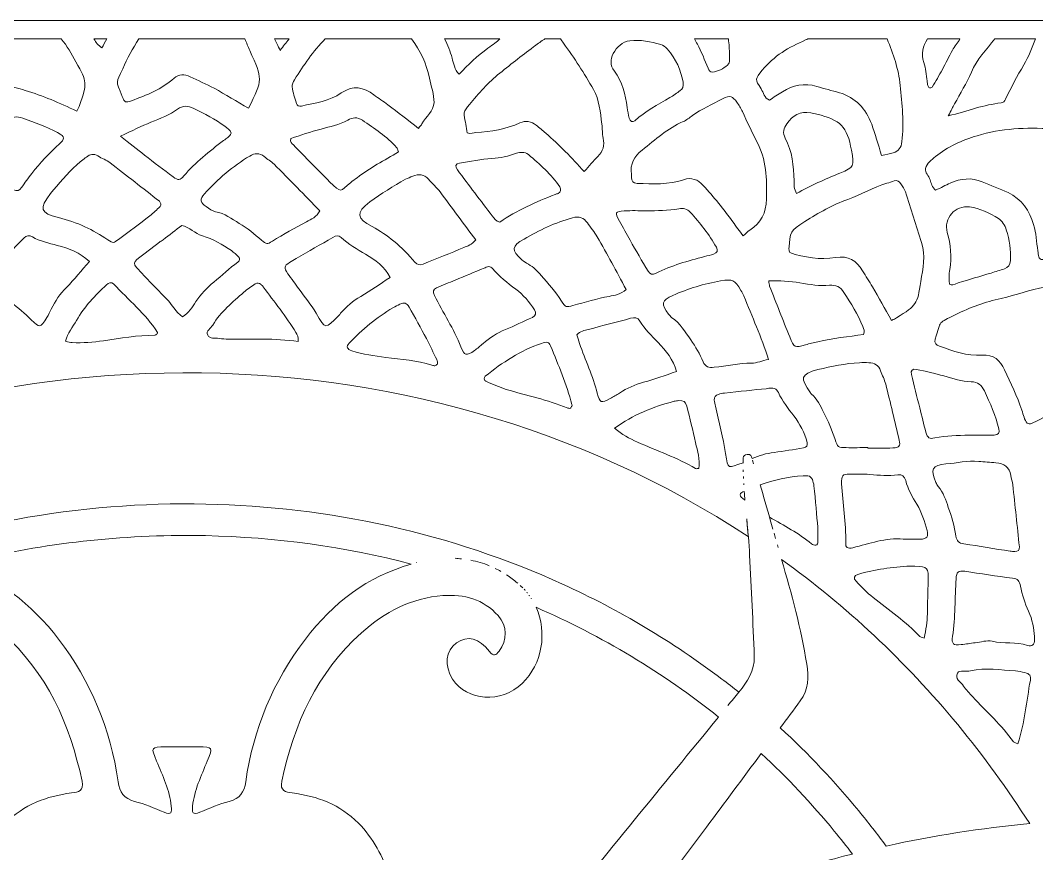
# Model space of a CAD drawing. Extents: x 140 to 2861, y -2860 to -140.
# Drawn here: x 1340 to 2349, y -967 to -140 of the extents above; entities that cross this region are included whole.
import ezdxf

# ---------------------------------------------------------------- set-up
doc = ezdxf.new("R2010")
doc.units = 0
doc.header["$MEASUREMENT"] = 0
doc.layers.add('Layer 1', color=7, linetype='Continuous')

# ---------------------------------------------------------------- blocks, each defined once
blk = doc.blocks.new('block 2')
at = {"layer": 'Layer 1', "lineweight": 0}
blk.add_lwpolyline([(2407.3, -139.6), (2278.8, -139.6), (2249.8, -139.6), (2097.7, -139.6), (2087.9, -139.6), (2039.3, -139.6), (1988.7, -139.6), (1923.6, -139.6), (1895.3, -139.6), (1818.3, -139.6), (1748.3, -139.6), (1711.9, -139.6), (1661, -139.6), (1623.4, -139.6), (1583.2, -139.6), (1547.2, -139.6), (1472.5, -139.6), (1438, -139.6), (1400.4, -139.6), (1356.7, -139.6), (1299.7, -139.6)], dxfattribs=at)
for points, knots in [([(1268.1, -205.2), (1273.2, -190), (1279.4, -175.4), (1287.9, -161.5), (1288.6, -160.4), (1289.2, -159.2), (1289.9, -158.1), (1289.9, -158.1), (1380.5, -158.1), (1380.5, -158.1), (1386.4, -164.9), (1390.8, -172.8), (1395.2, -180.7), (1406.6, -201.4), (1406.4, -201.6), (1398.8, -224), (1398.3, -225.5), (1397.4, -226.8), (1396, -229.6), (1378.8, -221.7), (1362.3, -214.3), (1344.9, -209.1), (1341.4, -208.1), (1338, -207), (1334.4, -206.2), (1327.9, -204.8), (1322.3, -206.1), (1317.7, -211.4), (1306.9, -223.9), (1292.3, -230.8), (1278.4, -238.7), (1275.5, -240.4), (1273.7, -239), (1272.1, -236.6), (1262.8, -222.9), (1262.6, -221.3), (1268.1, -205.2)], [0, 0, 0, 0, 1, 1, 1, 2, 2, 2, 3, 3, 3, 4, 4, 4, 5, 5, 5, 6, 6, 6, 7, 7, 7, 8, 8, 8, 9, 9, 9, 10, 10, 10, 11, 11, 11, 12, 12, 12, 12]), ([(1425.8, -158.1), (1424.1, -161), (1422.5, -164), (1421, -167), (1417.2, -164.5), (1415, -161.3), (1413.1, -158.1), (1413.1, -158.1), (1425.8, -158.1), (1425.8, -158.1)], [0, 0, 0, 0, 1, 1, 1, 2, 2, 2, 3, 3, 3, 3]), ([(1441.6, -187.6), (1446.3, -177.4), (1451.4, -167.4), (1457.8, -158.1), (1457.8, -158.1), (1562.9, -158.1), (1562.9, -158.1), (1564.7, -161.8), (1566, -165.8), (1567.7, -169.5), (1580.8, -198.1), (1580.8, -198.1), (1566.6, -226.9), (1554.7, -220), (1543.7, -213.2), (1532.4, -207), (1524.7, -202.8), (1516.6, -199.4), (1508.6, -195.6), (1503, -192.9), (1497.4, -192.9), (1492.6, -197.1), (1480.3, -208), (1465.4, -213.8), (1450.3, -219.4), (1444.6, -221.6), (1443.6, -221.3), (1441.2, -215.3), (1434.6, -197.9), (1434.6, -202.8), (1441.6, -187.6)], [0, 0, 0, 0, 1, 1, 1, 2, 2, 2, 3, 3, 3, 4, 4, 4, 5, 5, 5, 6, 6, 6, 7, 7, 7, 8, 8, 8, 9, 9, 9, 10, 10, 10, 10]), ([(1606.8, -158.1), (1603.8, -161.7), (1600.9, -165.4), (1598, -169.5), (1595.7, -164.8), (1593.9, -161.3), (1592.4, -158.1), (1592.4, -158.1), (1606.8, -158.1), (1606.8, -158.1)], [0, 0, 0, 0, 1, 1, 1, 2, 2, 2, 3, 3, 3, 3]), ([(1612.3, -198.5), (1621.5, -184.3), (1630.5, -170), (1642.8, -158.1), (1642.8, -158.1), (1728.3, -158.1), (1728.3, -158.1), (1737.3, -169.5), (1743.2, -182.4), (1746.2, -196.9), (1747.8, -205), (1750.9, -213.1), (1750.8, -221.2), (1750.6, -229.6), (1742.5, -235.1), (1738.8, -242.4), (1738.1, -243.7), (1736.9, -244.8), (1735.4, -246.8), (1724.6, -238.6), (1714.9, -230.9), (1705, -223.5), (1700.4, -220), (1695.6, -217), (1691.1, -213.6), (1680.6, -205.9), (1670.8, -203.4), (1658.6, -211.7), (1647, -219.5), (1632.7, -221.7), (1619, -224.7), (1616.8, -225.2), (1614.7, -224.2), (1614.1, -222), (1612.4, -216.6), (1610.7, -211.2), (1609.8, -205.6), (1609.5, -203.4), (1610.9, -200.6), (1612.3, -198.5)], [0, 0, 0, 0, 1, 1, 1, 2, 2, 2, 3, 3, 3, 4, 4, 4, 5, 5, 5, 6, 6, 6, 7, 7, 7, 8, 8, 8, 9, 9, 9, 10, 10, 10, 11, 11, 11, 12, 12, 12, 13, 13, 13, 13]), ([(1816.1, -158.1), (1813.4, -160.7), (1809.5, -163.6), (1804.3, -167.3), (1793.8, -174.8), (1784.6, -183.8), (1775.6, -193.1), (1771, -188.2), (1770.2, -182.4), (1768.7, -177.1), (1766.7, -170.5), (1764.4, -164.1), (1761.2, -158.1), (1761.2, -158.1), (1816.1, -158.1), (1816.1, -158.1)], [0, 0, 0, 0, 1, 1, 1, 2, 2, 2, 3, 3, 3, 4, 4, 4, 5, 5, 5, 5]), ([(1849.4, -166), (1852.6, -163.5), (1856.1, -161.2), (1859.5, -158.9), (1859.9, -158.6), (1860.3, -158.3), (1860.7, -158.1), (1860.7, -158.1), (1876.2, -158.1), (1876.2, -158.1), (1877.1, -159.3), (1878.2, -160.7), (1879.4, -162.4), (1890.1, -177), (1899.9, -192.3), (1909, -208.1), (1915.1, -218.8), (1915.7, -230.8), (1917.4, -242.6), (1918, -247.2), (1917.7, -251.9), (1918.7, -256.5), (1920.2, -263.7), (1918.6, -269.6), (1913.3, -274.8), (1908.9, -279.2), (1905, -284), (1899.9, -289.8), (1887.3, -275.9), (1875.1, -263.2), (1861.8, -251.7), (1858.6, -249), (1855.4, -246.4), (1852.2, -243.8), (1847.3, -239.7), (1841.5, -238.9), (1836.1, -241.4), (1822.1, -247.7), (1807.5, -250.2), (1792.4, -251), (1789.9, -251.2), (1787.5, -252.7), (1783.8, -251.2), (1782.8, -245.9), (1781.7, -239.9), (1780.7, -233.8), (1780.1, -230.4), (1782.1, -227.9), (1784.1, -225.4), (1793.3, -214.2), (1802.7, -203.1), (1813.9, -193.8), (1825.5, -184.2), (1837.5, -175.2), (1849.4, -166)], [0, 0, 0, 0, 1, 1, 1, 2, 2, 2, 3, 3, 3, 4, 4, 4, 5, 5, 5, 6, 6, 6, 7, 7, 7, 8, 8, 8, 9, 9, 9, 10, 10, 10, 11, 11, 11, 12, 12, 12, 13, 13, 13, 14, 14, 14, 15, 15, 15, 16, 16, 16, 17, 17, 17, 18, 18, 18, 18]), ([(1928.7, -172.6), (1932.4, -166), (1937.5, -160.8), (1945.3, -159.8), (1955.7, -158.5), (1965.9, -160.9), (1975.9, -163.6), (1978.2, -164.2), (1980.4, -166.1), (1982.2, -168), (1991.4, -177.7), (1995.7, -189.7), (1998.2, -201), (1998.4, -205.4), (1997.5, -207.7), (1995.2, -209.3), (1991.9, -211.7), (1988.6, -214.3), (1985, -216.3), (1972.8, -223.1), (1960.6, -229.8), (1950.1, -239.3), (1948, -241.2), (1945.3, -239.9), (1944.6, -236.8), (1943.8, -233.3), (1942.8, -229.7), (1942.5, -226.1), (1941.1, -213), (1937.3, -200.7), (1929.8, -189.9), (1925.7, -184.1), (1925.4, -178.6), (1928.7, -172.6)], [0, 0, 0, 0, 1, 1, 1, 2, 2, 2, 3, 3, 3, 4, 4, 4, 5, 5, 5, 6, 6, 6, 7, 7, 7, 8, 8, 8, 9, 9, 9, 10, 10, 10, 11, 11, 11, 11]), ([(2043, -158.1), (2043.7, -163.2), (2044.1, -168.4), (2044, -173.7), (2043.9, -177.2), (2045.4, -181.3), (2042.3, -184), (2037.9, -187.7), (2032.9, -190.4), (2027.1, -191), (2024.8, -191.3), (2023.8, -189.1), (2023, -187.1), (2019.5, -179), (2016.3, -170.8), (2012.2, -163.1), (2011.3, -161.3), (2010.3, -159.7), (2009.3, -158.1), (2009.3, -158.1), (2043, -158.1), (2043, -158.1)], [0, 0, 0, 0, 1, 1, 1, 2, 2, 2, 3, 3, 3, 4, 4, 4, 5, 5, 5, 6, 6, 6, 7, 7, 7, 7]), ([(2076.6, -189.1), (2088.1, -175), (2103.3, -166.2), (2119.6, -159.1), (2120.4, -158.8), (2121.2, -158.4), (2122, -158.1), (2122, -158.1), (2200.7, -158.1), (2200.7, -158.1), (2206.7, -172.9), (2212.1, -187.9), (2213.6, -204.2), (2215.4, -222.8), (2217.5, -241.3), (2215.4, -260), (2214.7, -266.3), (2212, -269.4), (2206.6, -271), (2203.1, -272), (2199.6, -272.7), (2195.1, -273.8), (2191.6, -262.4), (2188.9, -252.3), (2185.3, -242.7), (2179.6, -227.3), (2169.4, -216.2), (2153.3, -211.4), (2145.8, -209.2), (2138.2, -207.5), (2130.8, -205.2), (2118.5, -201.5), (2107.2, -203.8), (2096.6, -210.4), (2092.2, -213.1), (2088, -216.1), (2083.8, -218.9), (2078.6, -216.6), (2078, -211.4), (2075.5, -207.6), (2069.4, -198.1), (2069.5, -197.9), (2076.6, -189.1)], [0, 0, 0, 0, 1, 1, 1, 2, 2, 2, 3, 3, 3, 4, 4, 4, 5, 5, 5, 6, 6, 6, 7, 7, 7, 8, 8, 8, 9, 9, 9, 10, 10, 10, 11, 11, 11, 12, 12, 12, 13, 13, 13, 14, 14, 14, 14]), ([(2240.7, -158.1), (2240.7, -158.1), (2273, -158.1), (2273, -158.1), (2270.5, -161.8), (2267.8, -165.4), (2265.5, -169.3), (2261.9, -175.5), (2259, -182.1), (2255.5, -188.5), (2252.3, -194.3), (2248.8, -200.1), (2245.3, -205.8), (2245, -206.4), (2243.4, -206.7), (2242.7, -206.5), (2241.9, -206.3), (2241.2, -205.2), (2241, -204.4), (2240.6, -202.9), (2240.6, -201.3), (2240.3, -199.8), (2239.3, -193.7), (2239.2, -187.3), (2237.1, -181.5), (2233.9, -172.7), (2236.5, -165.4), (2240.7, -158.1)], [0, 0, 0, 0, 1, 1, 1, 2, 2, 2, 3, 3, 3, 4, 4, 4, 5, 5, 5, 6, 6, 6, 7, 7, 7, 8, 8, 8, 9, 9, 9, 9]), ([(2284.3, -191.1), (2289.8, -178.6), (2299.2, -168.7), (2307.5, -158.1), (2307.5, -158.1), (2348.1, -158.1), (2348.1, -158.1), (2344.5, -166.8), (2341.1, -175.7), (2336.4, -183.8), (2329.9, -194.9), (2323.7, -206.2), (2318.2, -217.8), (2317.3, -219.9), (2316.1, -221.4), (2313.8, -221.6), (2296.8, -223.3), (2280.8, -229.5), (2261.4, -234.5), (2264.3, -228.9), (2265.8, -225.7), (2267.5, -222.6), (2273.4, -212.2), (2279.5, -202.1), (2284.3, -191.1)], [0, 0, 0, 0, 1, 1, 1, 2, 2, 2, 3, 3, 3, 4, 4, 4, 5, 5, 5, 6, 6, 6, 7, 7, 7, 8, 8, 8, 8]), ([(2037.1, -217.5), (2045.2, -213.3), (2047.3, -215.3), (2051.4, -220.8), (2053.6, -223.7), (2055.3, -227), (2056.9, -230.2), (2061.7, -240), (2065.9, -250), (2071.1, -259.6), (2080.9, -277.7), (2081.4, -296.9), (2080.8, -316.9), (2080.4, -331), (2075.7, -340.6), (2064.2, -347.8), (2062.1, -349.1), (2060.4, -351.1), (2057.8, -353.6), (2054.1, -348.6), (2050.6, -344.2), (2047.4, -339.6), (2038.5, -326.9), (2028.5, -315), (2018, -303.5), (2012.6, -297.5), (2006.4, -295.2), (1998.6, -297.8), (1983.5, -302.8), (1968, -302.1), (1952.5, -301.4), (1948.5, -301.2), (1947, -299.1), (1946.8, -295.6), (1946.7, -294.5), (1946.8, -293.5), (1946.7, -292.5), (1945.3, -282.2), (1949.4, -274.7), (1957.4, -268.4), (1970.5, -258.2), (1982.6, -246.7), (1998.1, -240.1), (2001.4, -238.7), (2004.3, -236.3), (2007.3, -234.2), (2016.7, -227.7), (2026.9, -222.7), (2037.1, -217.5)], [0, 0, 0, 0, 1, 1, 1, 2, 2, 2, 3, 3, 3, 4, 4, 4, 5, 5, 5, 6, 6, 6, 7, 7, 7, 8, 8, 8, 9, 9, 9, 10, 10, 10, 11, 11, 11, 12, 12, 12, 13, 13, 13, 14, 14, 14, 15, 15, 15, 16, 16, 16, 16]), ([(1463.3, -273.4), (1456, -267.7), (1448.8, -261.9), (1439.5, -254.5), (1450.9, -249.2), (1460.1, -244.5), (1469.7, -240.7), (1478.9, -237), (1488.1, -233.6), (1496.2, -227.8), (1501.3, -224.1), (1506.4, -224), (1512.1, -227), (1522.8, -232.4), (1533.4, -237.8), (1543.1, -244.8), (1545.6, -246.6), (1548.3, -248.3), (1549.4, -251.5), (1548.1, -255.2), (1544.6, -256.8), (1541.8, -258.9), (1527.7, -269.6), (1514, -280.6), (1502.3, -294), (1498.5, -298.4), (1496.7, -298.6), (1491.8, -295), (1482.2, -288), (1472.7, -280.7), (1463.3, -273.4)], [0, 0, 0, 0, 1, 1, 1, 2, 2, 2, 3, 3, 3, 4, 4, 4, 5, 5, 5, 6, 6, 6, 7, 7, 7, 8, 8, 8, 9, 9, 9, 10, 10, 10, 10]), ([(2101, -242.3), (2106.7, -233.8), (2114.4, -229.6), (2124.8, -231.4), (2126.9, -231.7), (2128.9, -232.3), (2130.9, -232.8), (2154.3, -238.5), (2161.1, -245), (2165.2, -268.6), (2168, -284.6), (2168.2, -285.2), (2153.8, -291.2), (2139.1, -297.3), (2124.7, -303.7), (2110.8, -311.5), (2108, -307.1), (2108.2, -302.8), (2108.2, -298.8), (2108, -284.2), (2106.4, -269.8), (2099.5, -256.7), (2096.6, -251.2), (2098, -246.7), (2101, -242.3)], [0, 0, 0, 0, 1, 1, 1, 2, 2, 2, 3, 3, 3, 4, 4, 4, 5, 5, 5, 6, 6, 6, 7, 7, 7, 8, 8, 8, 8]), ([(1351.3, -291.7), (1347.7, -296.2), (1344.4, -300.8), (1341.2, -305.5), (1339.1, -308.5), (1336.6, -309.5), (1333.3, -307.7), (1324.2, -302.7), (1315.1, -297.8), (1306.1, -292.6), (1296.3, -287), (1286.6, -281.1), (1274.3, -273.8), (1285, -267), (1293.5, -261.1), (1302.5, -256), (1311.1, -251.2), (1319.8, -246.7), (1326.9, -239.7), (1331.4, -235.2), (1336.3, -234.5), (1342.5, -236.7), (1354.3, -240.9), (1366, -245.1), (1377, -250.9), (1385, -255.2), (1383.9, -257.5), (1378.8, -262.2), (1368.8, -271.3), (1359.7, -281.2), (1351.3, -291.7)], [0, 0, 0, 0, 1, 1, 1, 2, 2, 2, 3, 3, 3, 4, 4, 4, 5, 5, 5, 6, 6, 6, 7, 7, 7, 8, 8, 8, 9, 9, 9, 10, 10, 10, 10]), ([(1608.5, -256.8), (1618.1, -253.8), (1628.2, -250.1), (1638.6, -247.5), (1647.6, -245.2), (1656.7, -243.3), (1665, -238.6), (1669.6, -236), (1674.7, -235.3), (1679.6, -238.7), (1691.6, -246.8), (1703.7, -255), (1713.6, -265.7), (1714.3, -266.4), (1714.5, -267.6), (1715.6, -270.1), (1701.4, -278.7), (1687, -286), (1674.3, -295.9), (1672.2, -297.4), (1670, -298.8), (1668.1, -300.5), (1657.4, -309.9), (1658.8, -311.4), (1647.1, -299.8), (1635, -287.8), (1623.1, -275.4), (1611.1, -263.2), (1609.6, -261.8), (1607.8, -260.6), (1608.5, -256.8)], [0, 0, 0, 0, 1, 1, 1, 2, 2, 2, 3, 3, 3, 4, 4, 4, 5, 5, 5, 6, 6, 6, 7, 7, 7, 8, 8, 8, 9, 9, 9, 10, 10, 10, 10]), ([(2379.9, -307.7), (2379.1, -327.4), (2379.3, -347), (2373.9, -366.2), (2372.3, -372), (2369.5, -375.2), (2363.7, -375.9), (2360.7, -376.2), (2357.6, -377), (2354.6, -377.1), (2353.4, -377.1), (2351.7, -375.6), (2351.2, -374.5), (2350.5, -372.6), (2350.6, -370.4), (2350.3, -368.4), (2349, -359.7), (2348.7, -350.7), (2346.1, -342.4), (2342, -328.8), (2334.4, -317), (2320.8, -310.6), (2312.4, -306.6), (2303.6, -303.5), (2295, -299.9), (2284.3, -295.3), (2273.8, -296.6), (2263.4, -301.1), (2258.7, -303.2), (2254.1, -305.7), (2248.8, -308.3), (2245.3, -304.9), (2244.4, -301.4), (2243.3, -297.9), (2242.2, -294), (2237.9, -290.9), (2238.9, -286.7), (2240, -281.4), (2244.7, -278.2), (2248.6, -274.9), (2260.7, -264.8), (2275.1, -258.7), (2289.9, -254.1), (2314, -246.6), (2338.8, -246), (2363.8, -247.2), (2367.7, -247.4), (2369.1, -249.9), (2370, -253), (2375.2, -270.9), (2380.6, -288.8), (2379.9, -307.7)], [0, 0, 0, 0, 1, 1, 1, 2, 2, 2, 3, 3, 3, 4, 4, 4, 5, 5, 5, 6, 6, 6, 7, 7, 7, 8, 8, 8, 9, 9, 9, 10, 10, 10, 11, 11, 11, 12, 12, 12, 13, 13, 13, 14, 14, 14, 15, 15, 15, 16, 16, 16, 17, 17, 17, 17]), ([(1417, -274.2), (1421, -276.7), (1425.5, -278.3), (1429.1, -281.1), (1445.5, -293.6), (1461.8, -306.4), (1478, -319.1), (1478.7, -319.7), (1479.1, -320.8), (1479.6, -321.6), (1479.4, -322.6), (1479.4, -323.8), (1478.8, -324.4), (1475.5, -327.6), (1472.1, -330.8), (1468.5, -333.7), (1458.3, -341.6), (1447.9, -349.3), (1437.6, -357), (1432.5, -360.9), (1432.3, -361), (1426.8, -357.4), (1419.4, -352.7), (1412, -348), (1403.9, -344.4), (1395.5, -340.7), (1387, -337.5), (1377.8, -335.3), (1359.5, -331), (1358.3, -326.4), (1370, -311.6), (1378, -301.5), (1386.6, -291.9), (1396.1, -283), (1399, -280.2), (1402.4, -277.8), (1405.7, -275.3), (1409.2, -272.4), (1412.9, -271.7), (1417, -274.2)], [0, 0, 0, 0, 1, 1, 1, 2, 2, 2, 3, 3, 3, 4, 4, 4, 5, 5, 5, 6, 6, 6, 7, 7, 7, 8, 8, 8, 9, 9, 9, 10, 10, 10, 11, 11, 11, 12, 12, 12, 13, 13, 13, 13]), ([(1591.9, -282.4), (1607.2, -297.7), (1622.3, -313.2), (1637.5, -328.8), (1634.1, -334.6), (1628.9, -337.2), (1624, -339.7), (1612.4, -345.4), (1601.4, -352.1), (1590.3, -358.8), (1584.8, -362.1), (1584.5, -362.1), (1579.6, -357.9), (1572.5, -351.8), (1565.4, -345.9), (1557.4, -341.1), (1549.8, -336.6), (1542.9, -331.2), (1533.9, -329.6), (1530.5, -329), (1527.4, -326.5), (1524.4, -324.5), (1518.7, -320.8), (1518, -317.1), (1522.8, -311.8), (1536, -297.2), (1550.8, -284.4), (1567.8, -274.3), (1572.8, -271.3), (1577.4, -270.9), (1582.1, -274.8), (1585.2, -277.5), (1589, -279.5), (1591.9, -282.4)], [0, 0, 0, 0, 1, 1, 1, 2, 2, 2, 3, 3, 3, 4, 4, 4, 5, 5, 5, 6, 6, 6, 7, 7, 7, 8, 8, 8, 9, 9, 9, 10, 10, 10, 11, 11, 11, 11]), ([(1773.9, -288), (1771.3, -284.5), (1772.1, -281.9), (1776.1, -281.4), (1786.8, -280), (1797.4, -277.2), (1808.3, -276.8), (1816.6, -276.4), (1824.6, -274.2), (1832.5, -271.6), (1836.4, -270.4), (1840.7, -269.8), (1844.4, -272.8), (1856, -282.4), (1867, -292.5), (1875.7, -304.9), (1877.3, -307.2), (1876.5, -310.1), (1873.9, -311.4), (1873, -311.8), (1872, -312.1), (1871.1, -312.5), (1851.7, -319.8), (1833, -328.4), (1816.1, -339.9), (1812.3, -338.8), (1810.4, -336.2), (1808.6, -333.8), (1797, -318.6), (1785.4, -303.3), (1773.9, -288)], [0, 0, 0, 0, 1, 1, 1, 2, 2, 2, 3, 3, 3, 4, 4, 4, 5, 5, 5, 6, 6, 6, 7, 7, 7, 8, 8, 8, 9, 9, 9, 10, 10, 10, 10]), ([(1792.1, -357.4), (1788.3, -362.4), (1784.1, -363.5), (1780.4, -365.1), (1767, -370.8), (1753.5, -375.9), (1740.1, -381.5), (1736.6, -383), (1734, -382.2), (1731.8, -379.7), (1725.3, -372.3), (1718.8, -365), (1710.9, -358.9), (1704, -353.5), (1697.2, -348.3), (1689.2, -344.1), (1674.1, -336.1), (1672.4, -330.8), (1687.1, -319.9), (1698.4, -311.5), (1710.3, -304.3), (1722.5, -297.4), (1724.7, -296.2), (1727.2, -295.3), (1729.6, -294.3), (1735.4, -291.9), (1740.7, -292.3), (1745.2, -297.3), (1749, -301.5), (1753.3, -305.4), (1756.7, -309.9), (1768.6, -325.5), (1780.2, -341.4), (1792.1, -357.4)], [0, 0, 0, 0, 1, 1, 1, 2, 2, 2, 3, 3, 3, 4, 4, 4, 5, 5, 5, 6, 6, 6, 7, 7, 7, 8, 8, 8, 9, 9, 9, 10, 10, 10, 11, 11, 11, 11]), ([(2234.8, -360.2), (2239.1, -373.2), (2236, -386), (2234.1, -398.7), (2230.6, -422), (2230, -422), (2210.1, -434.9), (2208.8, -435.7), (2207.4, -436.3), (2205.1, -437.5), (2198.4, -425.6), (2192.4, -414.8), (2186.1, -404), (2183, -398.7), (2179.5, -393.5), (2176.3, -388.2), (2170.2, -378), (2162.4, -372.9), (2149.4, -375), (2134, -377.6), (2118.6, -374.9), (2103.9, -370.2), (2103.6, -368.8), (2103.1, -367.8), (2103.2, -366.8), (2104.3, -349), (2104.2, -348.8), (2119, -339.3), (2132.5, -330.6), (2146.3, -322.8), (2161.6, -317.3), (2174.7, -312.6), (2186.9, -305.3), (2200.4, -301.3), (2202.8, -300.6), (2205.3, -299.8), (2207.7, -299), (2210.7, -298), (2212.8, -299.4), (2214.2, -301.8), (2215.9, -304.4), (2217.8, -307), (2218.8, -309.9), (2224.2, -326.6), (2229.3, -343.5), (2234.8, -360.2)], [0, 0, 0, 0, 1, 1, 1, 2, 2, 2, 3, 3, 3, 4, 4, 4, 5, 5, 5, 6, 6, 6, 7, 7, 7, 8, 8, 8, 9, 9, 9, 10, 10, 10, 11, 11, 11, 12, 12, 12, 13, 13, 13, 14, 14, 14, 15, 15, 15, 15]), ([(2028.3, -371.6), (2025.4, -372.5), (2022.4, -373.3), (2019.4, -374.1), (2002.8, -378.3), (1986.4, -382.9), (1971.2, -390.7), (1967.6, -392.6), (1965.2, -391.8), (1963.4, -388.7), (1957.3, -378.5), (1951.3, -368.2), (1945.4, -357.9), (1941.8, -351.6), (1938.5, -345.2), (1934.9, -338.9), (1930.1, -330.4), (1930.6, -329.1), (1939.7, -328.7), (1946.9, -328.3), (1954.1, -328.6), (1961.4, -328.6), (1972.2, -328.5), (1983.1, -328.7), (1993.8, -326.6), (1998.2, -325.7), (2001.9, -326.6), (2005.1, -330), (2014.9, -340.7), (2023.9, -352), (2031.1, -364.7), (2033.1, -368.2), (2032.1, -370.4), (2028.3, -371.6)], [0, 0, 0, 0, 1, 1, 1, 2, 2, 2, 3, 3, 3, 4, 4, 4, 5, 5, 5, 6, 6, 6, 7, 7, 7, 8, 8, 8, 9, 9, 9, 10, 10, 10, 11, 11, 11, 11]), ([(2260.4, -350.1), (2256.5, -336.2), (2268.1, -322.9), (2282.6, -324.8), (2292.9, -326.1), (2302.3, -330.9), (2311.1, -336.3), (2315, -338.8), (2317.6, -343), (2319, -347.5), (2322.1, -357.5), (2323.8, -367.6), (2323.1, -378.1), (2322.8, -382.2), (2320.8, -384.9), (2317.1, -386.2), (2312.8, -387.8), (2308.3, -389), (2303.9, -390.4), (2293, -393.7), (2282.1, -396.7), (2271.3, -400.3), (2261.9, -403.5), (2261.8, -403.6), (2262.2, -392.7), (2262.3, -392), (2262.4, -389.4), (2262.8, -386.8), (2265, -374.4), (2263.8, -362.3), (2260.4, -350.1)], [0, 0, 0, 0, 1, 1, 1, 2, 2, 2, 3, 3, 3, 4, 4, 4, 5, 5, 5, 6, 6, 6, 7, 7, 7, 8, 8, 8, 9, 9, 9, 10, 10, 10, 10]), ([(1500.3, -343.1), (1507.9, -344.9), (1513.3, -351.2), (1520.7, -353.4), (1531.3, -356.6), (1540.6, -362), (1549.6, -368.2), (1552.1, -369.9), (1554.5, -372), (1556.6, -374.2), (1558.2, -376), (1557.9, -378.3), (1556, -379.6), (1547.5, -385.6), (1540.1, -392.9), (1532.1, -399.4), (1525.1, -405), (1519.4, -411.5), (1514.4, -418.8), (1510.7, -424.3), (1507, -430), (1501.1, -433.8), (1494.1, -429.1), (1490.8, -421.8), (1485.3, -416.3), (1475.1, -406), (1465.2, -395.4), (1455.3, -384.9), (1452.5, -381.9), (1452.6, -379.5), (1455.8, -377), (1463.1, -371.2), (1470.6, -365.6), (1478, -359.9), (1479.2, -359), (1480.6, -358.3), (1481.9, -357.3), (1488, -352.6), (1494.1, -347.9), (1500.3, -343.1)], [0, 0, 0, 0, 1, 1, 1, 2, 2, 2, 3, 3, 3, 4, 4, 4, 5, 5, 5, 6, 6, 6, 7, 7, 7, 8, 8, 8, 9, 9, 9, 10, 10, 10, 11, 11, 11, 12, 12, 12, 13, 13, 13, 13]), ([(1927.2, -380.2), (1931.9, -388.8), (1936.5, -397.5), (1941.5, -406.9), (1935.9, -411.4), (1930.2, -412.6), (1924.7, -413.6), (1912.5, -415.8), (1900.7, -419.5), (1888.7, -422.7), (1882, -424.5), (1881.2, -424.5), (1877.4, -418.3), (1871.6, -408.9), (1864.3, -401), (1857.1, -392.8), (1853.3, -388.6), (1849.6, -384.4), (1844.4, -381.7), (1842.1, -380.5), (1840, -379), (1838, -377.3), (1827.4, -368), (1827.7, -363.7), (1840.1, -356.7), (1855.4, -348), (1871.1, -340.2), (1888.3, -335.6), (1894.9, -333.8), (1899.3, -335.4), (1903, -340.6), (1906.3, -345.2), (1909.9, -349.7), (1912.8, -354.6), (1917.8, -363), (1922.4, -371.6), (1927.2, -380.2)], [0, 0, 0, 0, 1, 1, 1, 2, 2, 2, 3, 3, 3, 4, 4, 4, 5, 5, 5, 6, 6, 6, 7, 7, 7, 8, 8, 8, 9, 9, 9, 10, 10, 10, 11, 11, 11, 12, 12, 12, 12]), ([(1385.7, -404.7), (1379.4, -411.1), (1374.6, -418.2), (1370.7, -426.2), (1369.4, -429), (1367.9, -431.8), (1366.3, -434.4), (1359.9, -445), (1359.3, -445.2), (1350.8, -436.8), (1338.3, -424.3), (1323.5, -414.6), (1310.2, -403.1), (1308.3, -401.4), (1306.5, -399.7), (1304.9, -398.2), (1305.3, -394.9), (1306.8, -392.8), (1308.7, -391), (1320.3, -379.2), (1332, -367.4), (1343.7, -355.6), (1346.2, -353), (1348.6, -352.7), (1351.9, -354.5), (1359.6, -358.9), (1368.2, -360.8), (1376.7, -363), (1388.2, -366), (1399.3, -370.2), (1408.6, -379), (1400.8, -387.9), (1393.7, -396.7), (1385.7, -404.7)], [0, 0, 0, 0, 1, 1, 1, 2, 2, 2, 3, 3, 3, 4, 4, 4, 5, 5, 5, 6, 6, 6, 7, 7, 7, 8, 8, 8, 9, 9, 9, 10, 10, 10, 11, 11, 11, 11]), ([(1678.1, -413.6), (1670.3, -418.1), (1663.8, -423.7), (1658, -430.4), (1657.4, -431.2), (1656.8, -432.1), (1656, -432.8), (1642.4, -446), (1643.5, -446.8), (1633.6, -430.2), (1628.6, -421.8), (1622.3, -414.2), (1616.6, -406.2), (1612.9, -401.2), (1609.3, -396.2), (1605.7, -391.1), (1601.4, -384.9), (1601.7, -383.7), (1607.3, -380), (1609.5, -378.6), (1611.8, -377.3), (1614, -376), (1626.1, -369), (1638.2, -362.1), (1650.3, -355), (1653.2, -353.3), (1655.8, -352.3), (1658.6, -355.1), (1665.7, -362.1), (1674.3, -366.7), (1682.8, -371.8), (1692.3, -377.5), (1701.8, -384), (1707.1, -394.7), (1697.1, -401.3), (1687.9, -408), (1678.1, -413.6)], [0, 0, 0, 0, 1, 1, 1, 2, 2, 2, 3, 3, 3, 4, 4, 4, 5, 5, 5, 6, 6, 6, 7, 7, 7, 8, 8, 8, 9, 9, 9, 10, 10, 10, 11, 11, 11, 12, 12, 12, 12]), ([(1805, -383.8), (1806.3, -384.5), (1807.9, -384.9), (1808.8, -385.9), (1815.5, -393.9), (1823.5, -400.2), (1831.9, -406.4), (1839.3, -411.9), (1845.5, -419.1), (1850.5, -427), (1852.7, -430.3), (1851.9, -432.7), (1848.4, -434.4), (1839.5, -438.5), (1830.7, -442.9), (1821.6, -446.6), (1813.3, -449.9), (1806.1, -454.7), (1799.4, -460.5), (1796.7, -462.9), (1793.8, -465.2), (1790.9, -467.3), (1782.9, -473), (1780.9, -472.7), (1777.4, -463.7), (1770.5, -445.7), (1759.5, -429.9), (1751.2, -412.7), (1749.3, -408.8), (1749.6, -406.9), (1753.3, -405.2), (1759.4, -402.4), (1765.6, -400), (1771.8, -397.4), (1781.4, -393.5), (1790.9, -389.5), (1800.5, -385.6), (1801.9, -385), (1803.3, -384.5), (1805, -383.8)], [0, 0, 0, 0, 1, 1, 1, 2, 2, 2, 3, 3, 3, 4, 4, 4, 5, 5, 5, 6, 6, 6, 7, 7, 7, 8, 8, 8, 9, 9, 9, 10, 10, 10, 11, 11, 11, 12, 12, 12, 13, 13, 13, 13]), ([(1476.2, -449.3), (1476.4, -449.6), (1476, -450.3), (1475.8, -450.7), (1475, -451.2), (1474.2, -452.2), (1473.4, -452.2), (1456.2, -452), (1439.4, -455.2), (1422.5, -457.6), (1412.3, -459), (1402, -460), (1391.6, -459.4), (1389.6, -459.3), (1387.7, -458.8), (1384.8, -458.2), (1386.9, -449.9), (1392, -443.9), (1395.8, -437.4), (1403.7, -424), (1414, -412.4), (1425.6, -402), (1427.6, -400.2), (1430.3, -398.9), (1432.5, -401.3), (1447.4, -417), (1464.3, -430.9), (1476.2, -449.3)], [0, 0, 0, 0, 1, 1, 1, 2, 2, 2, 3, 3, 3, 4, 4, 4, 5, 5, 5, 6, 6, 6, 7, 7, 7, 8, 8, 8, 9, 9, 9, 9]), ([(1613.6, -449.5), (1615, -451.7), (1616.4, -453.9), (1615.9, -458.5), (1592.3, -454.8), (1569.5, -456.4), (1546.7, -456.1), (1543.6, -456.1), (1540.5, -455.7), (1537.4, -455.3), (1533.4, -454.8), (1528, -456.1), (1526, -452.1), (1523.8, -447.8), (1529.2, -445.3), (1531.1, -442), (1539, -428.8), (1550.7, -419.3), (1562, -409.4), (1565.4, -406.3), (1569.5, -403.8), (1573.3, -401.2), (1575.2, -400), (1577.2, -400.2), (1579, -401.8), (1579.7, -402.5), (1580.5, -403.2), (1581.1, -404), (1592.1, -419.1), (1603.9, -433.5), (1613.6, -449.5)], [0, 0, 0, 0, 1, 1, 1, 2, 2, 2, 3, 3, 3, 4, 4, 4, 5, 5, 5, 6, 6, 6, 7, 7, 7, 8, 8, 8, 9, 9, 9, 10, 10, 10, 10]), ([(2065.9, -479.9), (2053.5, -480), (2041.3, -482.5), (2029, -484), (2023.5, -484.7), (2020.2, -483.5), (2017.9, -478.4), (2014.5, -470.9), (2010.7, -463.6), (2005.7, -456.8), (2000, -448.9), (1995.3, -440.2), (1986.7, -434.6), (1985.5, -433.8), (1984.6, -432.3), (1983.7, -431.1), (1975.9, -421.7), (1976.6, -417.5), (1987.9, -412.6), (2003.1, -406), (2018.9, -401), (2035.3, -398.2), (2047.5, -396.2), (2049.2, -397.2), (2055.4, -407.6), (2056.5, -409.4), (2057.7, -411.1), (2058.4, -413), (2066.6, -433.6), (2075.6, -453.9), (2082.9, -476.1), (2076.7, -477.6), (2071.3, -479.8), (2065.9, -479.9)], [0, 0, 0, 0, 1, 1, 1, 2, 2, 2, 3, 3, 3, 4, 4, 4, 5, 5, 5, 6, 6, 6, 7, 7, 7, 8, 8, 8, 9, 9, 9, 10, 10, 10, 11, 11, 11, 11]), ([(2114.1, -400.2), (2123.9, -402), (2133.5, -403.4), (2143.4, -402.6), (2149.6, -402.2), (2154.2, -404.1), (2157.8, -409.7), (2164.7, -420.6), (2171.6, -431.5), (2176.6, -443.5), (2177.6, -445.9), (2178.5, -448.3), (2177.2, -451.5), (2162.2, -453.5), (2146.8, -455), (2131.7, -458.6), (2127.7, -459.6), (2123.7, -460.5), (2119.7, -461.7), (2108.8, -464.8), (2108.2, -464.7), (2103.9, -453.9), (2097.2, -437.1), (2090.6, -420.3), (2084, -403.4), (2083.5, -402.1), (2083.5, -400.5), (2083.1, -398), (2093.8, -398.2), (2104.1, -398.4), (2114.1, -400.2)], [0, 0, 0, 0, 1, 1, 1, 2, 2, 2, 3, 3, 3, 4, 4, 4, 5, 5, 5, 6, 6, 6, 7, 7, 7, 8, 8, 8, 9, 9, 9, 10, 10, 10, 10]), ([(2374.1, -506.7), (2367.3, -528.8), (2367, -528.7), (2345.2, -539.2), (2343.8, -539.8), (2342.6, -541), (2339.7, -539.3), (2336.9, -536.4), (2336, -531.2), (2334.4, -526.4), (2329.7, -512.7), (2323.5, -499.6), (2317.3, -486.6), (2312.8, -477), (2306.9, -471.2), (2294.7, -472), (2280.1, -473), (2266.2, -467.7), (2252.5, -462.9), (2249.3, -461.8), (2247.3, -460.2), (2248.5, -456.1), (2254.4, -436.7), (2250.6, -440.7), (2268.8, -431.6), (2283.1, -424.5), (2298, -419), (2313.9, -415.6), (2328.5, -412.4), (2342.6, -407), (2357.4, -404.3), (2363.8, -403.2), (2366.4, -403.5), (2368.8, -411), (2371.1, -417.8), (2372.7, -424.9), (2374.1, -432), (2375.7, -440.1), (2376.1, -448.5), (2378.3, -456.4), (2383.1, -473.8), (2379.1, -490.3), (2374.1, -506.7)], [0, 0, 0, 0, 1, 1, 1, 2, 2, 2, 3, 3, 3, 4, 4, 4, 5, 5, 5, 6, 6, 6, 7, 7, 7, 8, 8, 8, 9, 9, 9, 10, 10, 10, 11, 11, 11, 12, 12, 12, 13, 13, 13, 14, 14, 14, 14]), ([(1753.4, -476.4), (1754.1, -477.8), (1754.1, -479.4), (1754.3, -480.8), (1753.4, -481.5), (1752.6, -482.3), (1751.7, -482.4), (1750.8, -482.6), (1749.7, -482.2), (1748.7, -481.9), (1733.8, -477.3), (1718.2, -476.1), (1702.8, -474.1), (1691.5, -472.7), (1680.2, -471.2), (1669.3, -467.7), (1664.2, -466), (1663.3, -463.5), (1666.6, -460), (1679.4, -446.3), (1693.9, -434.7), (1710, -424.9), (1712.2, -423.6), (1714.5, -422.4), (1716.9, -421.4), (1721.3, -419.4), (1723.5, -419.9), (1726, -424.2), (1731.9, -434.5), (1737.6, -445), (1743.2, -455.5), (1746.8, -462.4), (1750.1, -469.4), (1753.4, -476.4)], [0, 0, 0, 0, 1, 1, 1, 2, 2, 2, 3, 3, 3, 4, 4, 4, 5, 5, 5, 6, 6, 6, 7, 7, 7, 8, 8, 8, 9, 9, 9, 10, 10, 10, 11, 11, 11, 11]), ([(2062.8, -652), (2062.3, -646.2), (2061.8, -640.4), (2061.2, -634.5), (2062.3, -646.5), (2063.5, -658.5), (2064.1, -670.6), (2065.8, -704.1), (2067.5, -737.6), (2068.7, -771.2), (2069.2, -785), (2061.9, -796.1), (2053.5, -806.5), (2049.8, -810.9), (2046.2, -815.4), (2042.5, -819.8), (2046.2, -815.4), (2049.8, -811), (2053.4, -806.6), (2047.8, -802.1), (2042.2, -797.7), (2036.5, -793.4), (1987.9, -756.6), (1934.8, -724.9), (1878.4, -699.2), (1823.5, -674.2), (1765.3, -654.8), (1705.4, -641.4), (1646.4, -628.3), (1585.5, -621), (1524.3, -619.7), (1461.3, -618.4), (1397.8, -623.5), (1335.8, -634.9), (1273.2, -646.4), (1212, -664.4), (1153.9, -688.2), (1094.5, -712.6), (1038, -743.3), (986.2, -779.4), (973.3, -788.5), (960.7, -797.8), (948.3, -807.5), (954.9, -815.6), (961.5, -823.7), (968.2, -831.8), (1023.1, -788.8), (1083.4, -752.8), (1147.7, -724.6), (1138, -749.1), (1142.9, -778.9), (1162.7, -797.8), (1183.4, -817.7), (1217.4, -815.5), (1231.6, -793.5), (1240.3, -780.3), (1238.6, -765.2), (1227.7, -757.4), (1217.2, -749.9), (1205.1, -752.7), (1195.1, -766), (1191, -771.3), (1188.8, -770.1), (1185.5, -765.7), (1177.2, -754.6), (1177.2, -741.1), (1186.5, -730.5), (1201.1, -714.1), (1220.4, -709.1), (1241.3, -710.6), (1272.6, -712.8), (1299.3, -727), (1322.3, -747.6), (1366.4, -787), (1389.2, -838.1), (1401.3, -894.9), (1403.3, -904.4), (1397.7, -905.6), (1390.9, -906.5), (1366, -909.7), (1343.4, -918), (1325.3, -936.4), (1310.4, -951.5), (1300.8, -969.6), (1294.1, -989.7), (1280.8, -1029.4), (1289, -1066.8), (1307.1, -1102.3), (1319, -1125.6), (1335.6, -1146.1), (1351.6, -1166.9), (1365.1, -1184.5), (1364.9, -1184.7), (1344.2, -1191.3), (1338.2, -1193.3), (1332.5, -1196.6), (1326.1, -1191.9), (1321.3, -1188.3), (1315.9, -1185.5), (1311.1, -1182), (1279.6, -1158.9), (1246.3, -1138.9), (1211.9, -1120.7), (1202.4, -1115.7), (1193, -1110.6), (1186.2, -1101.7), (1169.3, -1079.6), (1152.3, -1057.4), (1134.8, -1035.8), (1072.5, -959.2), (1010, -882.8), (947.4, -806.5), (939, -796.1), (931.7, -785), (932.2, -771.2), (933.4, -737.6), (935.1, -704.1), (936.8, -670.6), (937.2, -661.8), (938, -653), (938.8, -644.2), (938.5, -647.5), (938.2, -650.8), (937.9, -654.1), (1273.9, -436.7), (1729.4, -433.1), (2062.8, -652)], [0, 0, 0, 0, 1, 1, 1, 2, 2, 2, 3, 3, 3, 4, 4, 4, 5, 5, 5, 6, 6, 6, 7, 7, 7, 8, 8, 8, 9, 9, 9, 10, 10, 10, 11, 11, 11, 12, 12, 12, 13, 13, 13, 14, 14, 14, 15, 15, 15, 16, 16, 16, 17, 17, 17, 18, 18, 18, 19, 19, 19, 20, 20, 20, 21, 21, 21, 22, 22, 22, 23, 23, 23, 24, 24, 24, 25, 25, 25, 26, 26, 26, 27, 27, 27, 28, 28, 28, 29, 29, 29, 30, 30, 30, 31, 31, 31, 32, 32, 32, 33, 33, 33, 34, 34, 34, 35, 35, 35, 36, 36, 36, 37, 37, 37, 38, 38, 38, 39, 39, 39, 40, 40, 40, 41, 41, 41, 42, 42, 42, 42]), ([(1946, -435.3), (1950.1, -434.2), (1952.9, -434.3), (1955.2, -438.2), (1959.9, -446.3), (1966.7, -452.6), (1973.2, -459.3), (1981, -467.4), (1988.3, -476.2), (1991.5, -488.2), (1980.3, -491.9), (1969.8, -496), (1958.9, -498.8), (1950.2, -501), (1942.5, -504.8), (1935, -509.5), (1932, -511.4), (1928.9, -513.4), (1925.7, -515), (1916.7, -519.8), (1915.4, -519.4), (1912.9, -509.8), (1908.6, -492.6), (1900.8, -476.8), (1895.2, -460.2), (1894.2, -457.3), (1893.3, -454.4), (1892.5, -451.8), (1895.9, -447.8), (1900.1, -447.5), (1904.1, -446.4), (1918.1, -442.7), (1932.1, -439.2), (1946, -435.3)], [0, 0, 0, 0, 1, 1, 1, 2, 2, 2, 3, 3, 3, 4, 4, 4, 5, 5, 5, 6, 6, 6, 7, 7, 7, 8, 8, 8, 9, 9, 9, 10, 10, 10, 11, 11, 11, 11]), ([(1887.7, -522.4), (1887.2, -523.2), (1886.8, -524.3), (1886.1, -524.6), (1885.2, -524.9), (1883.9, -524.7), (1883, -524.3), (1863.5, -516.1), (1842.6, -512.1), (1822.4, -505.9), (1815.5, -503.8), (1809, -500.7), (1802.3, -497.9), (1800.3, -497.1), (1799.9, -494.2), (1801.6, -492.9), (1818.6, -479.2), (1836.7, -467.4), (1857.4, -460.2), (1862.7, -458.4), (1864.9, -458.9), (1866.5, -462.8), (1874.3, -481.9), (1882.3, -500.9), (1887.7, -520.9), (1887.9, -521.3), (1887.7, -521.9), (1887.7, -522.4)], [0, 0, 0, 0, 1, 1, 1, 2, 2, 2, 3, 3, 3, 4, 4, 4, 5, 5, 5, 6, 6, 6, 7, 7, 7, 8, 8, 8, 9, 9, 9, 9]), ([(2206.4, -564), (2198.2, -564.3), (2189.9, -564.1), (2181.6, -564.1), (2181.6, -564), (2181.6, -563.9), (2181.6, -563.7), (2174.4, -563.7), (2167.1, -563.9), (2159.9, -563.7), (2152, -563.5), (2151.4, -563.4), (2148.9, -555.5), (2146, -546.1), (2142, -537.2), (2137.5, -528.4), (2134.2, -522), (2131.3, -515.3), (2125.5, -510.5), (2125.2, -510.2), (2124.8, -509.8), (2124.5, -509.3), (2114.3, -494.7), (2114.2, -490.8), (2132, -486.3), (2145.5, -482.8), (2159.2, -480.3), (2173.2, -479.4), (2176.3, -479.2), (2179.4, -479.4), (2182.5, -479.4), (2188.3, -479.5), (2192.2, -482), (2194.2, -487.6), (2195.8, -492), (2198.1, -496.2), (2199.2, -500.7), (2203.9, -519.2), (2208.3, -537.8), (2212.7, -556.4), (2214, -562.2), (2212.7, -563.8), (2206.4, -564)], [0, 0, 0, 0, 1, 1, 1, 2, 2, 2, 3, 3, 3, 4, 4, 4, 5, 5, 5, 6, 6, 6, 7, 7, 7, 8, 8, 8, 9, 9, 9, 10, 10, 10, 11, 11, 11, 12, 12, 12, 13, 13, 13, 14, 14, 14, 14]), ([(2257, -492.6), (2266, -495.1), (2274.8, -498.2), (2284.2, -498.3), (2290.9, -498.5), (2294.5, -501.8), (2297.2, -507.5), (2303, -519.7), (2308.4, -532), (2311.6, -545.2), (2312.6, -549.1), (2311, -551.1), (2307, -551.2), (2298.7, -551.3), (2290.4, -551.2), (2282.1, -551.2), (2270.8, -551.9), (2259.3, -551.5), (2248.1, -554), (2242.5, -555.3), (2240.9, -554.3), (2239.2, -548.4), (2236.9, -540.4), (2235.1, -532.3), (2233, -524.3), (2230.3, -513.2), (2227.5, -502.2), (2224.8, -491.1), (2223.9, -487.1), (2225.6, -485.2), (2229.8, -486.1), (2238.9, -488), (2248, -490), (2257, -492.6)], [0, 0, 0, 0, 1, 1, 1, 2, 2, 2, 3, 3, 3, 4, 4, 4, 5, 5, 5, 6, 6, 6, 7, 7, 7, 8, 8, 8, 9, 9, 9, 10, 10, 10, 11, 11, 11, 11]), ([(2092.7, -509.1), (2096.7, -517.5), (2102.3, -524.9), (2108, -532.3), (2114, -540.1), (2118.6, -548.9), (2121.2, -558.5), (2122, -561.4), (2120.7, -563.5), (2117.5, -564), (2107.8, -565.6), (2098.1, -567.3), (2088.4, -568.5), (2080.7, -569.4), (2073.6, -571.5), (2066.7, -574.5), (2066.1, -572.2), (2065.1, -570), (2061.8, -570.4), (2056.5, -571), (2057.7, -575.8), (2057.7, -579.2), (2057.7, -579.2), (2057.7, -579.2), (2057.7, -579.3), (2057.7, -579.2), (2057.7, -579.2), (2057.7, -579.2), (2057.7, -579.1), (2057.7, -578.9), (2057.7, -578.8), (2057.7, -578.8), (2057.6, -578.8), (2057.6, -578.8), (2042.2, -584.2), (2042.9, -585.9), (2040.2, -569.6), (2037.7, -553.8), (2033.5, -538.3), (2030.1, -522.6), (2029.7, -520.6), (2029.1, -518.5), (2028.9, -516.5), (2028.7, -513.5), (2030.3, -511.6), (2033.1, -510.9), (2035.1, -510.3), (2037.1, -509.8), (2039.2, -509.6), (2054.1, -508), (2069.1, -506.4), (2080.5, -505.2), (2088, -503.8), (2090.8, -505.1), (2092.7, -509.1)], [0, 0, 0, 0, 1, 1, 1, 2, 2, 2, 3, 3, 3, 4, 4, 4, 5, 5, 5, 6, 6, 6, 7, 7, 7, 8, 8, 8, 9, 9, 9, 10, 10, 10, 11, 11, 11, 12, 12, 12, 13, 13, 13, 14, 14, 14, 15, 15, 15, 16, 16, 16, 17, 17, 17, 18, 18, 18, 18]), ([(2013.7, -584.3), (2012.4, -584.4), (2011.2, -584.9), (2010.5, -584.5), (1992.1, -573.7), (1972.1, -566.7), (1952.8, -558.3), (1944.8, -554.7), (1937.2, -550.5), (1930.1, -544.4), (1948.3, -531.1), (1968.2, -523.2), (1989.2, -517.7), (1990.7, -517.3), (1992.3, -517.2), (1993.8, -517.1), (1998.6, -516.8), (2000.4, -517.7), (2001.7, -522.5), (2004.8, -534.5), (2007.6, -546.6), (2010.4, -558.6), (2012.3, -567.1), (2015.1, -575.4), (2013.7, -584.3)], [0, 0, 0, 0, 1, 1, 1, 2, 2, 2, 3, 3, 3, 4, 4, 4, 5, 5, 5, 6, 6, 6, 7, 7, 7, 8, 8, 8, 8]), ([(2067.1, -576.4), (2067.1, -576.3), (2067.1, -576.2), (2067, -576.2), (2067.1, -576.2), (2067.1, -576.3), (2067.1, -576.4)], [0, 0, 0, 0, 1, 1, 1, 2, 2, 2, 2]), ([(2068.1, -579.9), (2067.9, -579.1), (2067.6, -578.2), (2067.4, -577.4), (2067.3, -577.2), (2067.2, -577), (2067.2, -576.8), (2067.2, -577), (2067.3, -577.2), (2067.4, -577.4), (2067.6, -578.2), (2067.9, -579.1), (2068.1, -579.9)], [0, 0, 0, 0, 1, 1, 1, 2, 2, 2, 3, 3, 3, 4, 4, 4, 4]), ([(2327.4, -666.8), (2325.8, -666.8), (2324.3, -666.7), (2322.8, -666.5), (2307.5, -664.1), (2292.2, -661.5), (2276.9, -659.3), (2272, -658.6), (2269.5, -656.2), (2268.9, -651.4), (2267.5, -641.7), (2264.8, -632.2), (2261.4, -623), (2258.8, -615.7), (2256.7, -608.2), (2251.3, -602.3), (2250.3, -601.1), (2249.7, -599.6), (2249.1, -598.2), (2243.1, -585.7), (2245.5, -580.8), (2259.1, -579.8), (2269.9, -579.1), (2280.6, -576.3), (2291.6, -577.5), (2297.2, -577.9), (2302.9, -578.3), (2308.6, -578.7), (2316.7, -579.2), (2322.1, -582.9), (2323.4, -591.5), (2323.8, -594.6), (2325.1, -597.5), (2325.4, -600.6), (2327.7, -621.1), (2329.8, -641.7), (2332, -662.2), (2332.3, -665.5), (2330.4, -666.8), (2327.4, -666.8)], [0, 0, 0, 0, 1, 1, 1, 2, 2, 2, 3, 3, 3, 4, 4, 4, 5, 5, 5, 6, 6, 6, 7, 7, 7, 8, 8, 8, 9, 9, 9, 10, 10, 10, 11, 11, 11, 12, 12, 12, 13, 13, 13, 13]), ([(2057.8, -587.6), (2057.8, -587), (2057.8, -586.3), (2057.7, -585.7), (2057.8, -586.3), (2057.8, -587), (2057.8, -587.6)], [0, 0, 0, 0, 1, 1, 1, 2, 2, 2, 2]), ([(2058, -594.3), (2058, -593.6), (2058, -593), (2057.9, -592.3), (2058, -593), (2058, -593.6), (2058, -594.3)], [0, 0, 0, 0, 1, 1, 1, 2, 2, 2, 2]), ([(2131.8, -657.1), (2131.8, -658.5), (2131.7, -660.5), (2129.8, -660.6), (2128.4, -660.7), (2126.7, -660.2), (2125.7, -659.3), (2112.8, -648.7), (2098.2, -641), (2083.9, -632.8), (2084.1, -633.6), (2084.4, -634.4), (2084.6, -635.3), (2085.5, -638.4), (2086.4, -641.6), (2087.3, -644.7), (2086.4, -641.6), (2085.5, -638.4), (2084.6, -635.3), (2081.4, -623.7), (2078, -612.3), (2074.5, -600.8), (2088.3, -596), (2102.5, -592.7), (2117.3, -591.6), (2118.8, -591.5), (2120.4, -591.6), (2121.9, -591.8), (2124.1, -592.1), (2125.7, -593.3), (2126.4, -595.5), (2127, -597.4), (2127.8, -599.4), (2128, -601.5), (2129.4, -616.4), (2130.8, -631.3), (2131.8, -642.8), (2131.8, -649.8), (2131.9, -653.5), (2131.8, -657.1)], [0, 0, 0, 0, 1, 1, 1, 2, 2, 2, 3, 3, 3, 4, 4, 4, 5, 5, 5, 6, 6, 6, 7, 7, 7, 8, 8, 8, 9, 9, 9, 10, 10, 10, 11, 11, 11, 12, 12, 12, 13, 13, 13, 13]), ([(2230.2, -620), (2235.2, -628), (2237.8, -637), (2240.3, -645.9), (2242.1, -652), (2239.9, -654.5), (2233.7, -654.6), (2228, -654.7), (2222.3, -654.6), (2216.7, -654.6), (2199.2, -652.9), (2183.1, -659), (2166.6, -663.1), (2161.4, -664.3), (2159.3, -663), (2159.5, -658.2), (2160, -638.5), (2156.3, -619.1), (2155.5, -599.5), (2155.1, -591.4), (2156.1, -590), (2163.4, -590), (2170.1, -589.9), (2176.8, -589.8), (2183.5, -590.3), (2192.8, -591.1), (2202, -592.1), (2211.3, -590.8), (2215.4, -590.2), (2218, -592.1), (2219.1, -596.4), (2221.3, -604.9), (2225.5, -612.6), (2230.2, -620)], [0, 0, 0, 0, 1, 1, 1, 2, 2, 2, 3, 3, 3, 4, 4, 4, 5, 5, 5, 6, 6, 6, 7, 7, 7, 8, 8, 8, 9, 9, 9, 10, 10, 10, 11, 11, 11, 11]), ([(2058.4, -600.7), (2058.3, -600.2), (2058.3, -599.7), (2058.3, -599.2), (2058.3, -599.7), (2058.3, -600.2), (2058.4, -600.7)], [0, 0, 0, 0, 1, 1, 1, 2, 2, 2, 2]), ([(2059.5, -616), (2058.3, -615.1), (2057.2, -614.1), (2056, -613.2), (2054.4, -611.8), (2053.7, -609.4), (2056.3, -608.2), (2057.1, -607.8), (2057.9, -607.5), (2058.8, -607.1), (2059, -610.1), (2059.2, -613.1), (2059.5, -616)], [0, 0, 0, 0, 1, 1, 1, 2, 2, 2, 3, 3, 3, 4, 4, 4, 4]), ([(1623, -753.8), (1590.9, -795.8), (1571.3, -843.1), (1563.8, -895.3), (1562.2, -905.9), (1558.1, -912), (1547.5, -914.8), (1537.5, -917.5), (1527.8, -921.5), (1518.2, -925.6), (1511, -928.8), (1510.3, -925.6), (1511, -919.7), (1512.7, -903.7), (1519.6, -889.5), (1525.6, -874.9), (1531.4, -860.8), (1531.5, -860.8), (1516.5, -860.8), (1511.2, -860.8), (1505.8, -860.8), (1500.4, -860.8), (1495.1, -860.8), (1489.7, -860.8), (1484.4, -860.8), (1469.4, -860.8), (1469.5, -860.8), (1475.3, -874.9), (1481.3, -889.5), (1488.2, -903.7), (1489.9, -919.7), (1490.6, -925.6), (1489.9, -928.8), (1482.7, -925.6), (1473.1, -921.5), (1463.4, -917.5), (1453.4, -914.8), (1442.8, -912), (1438.7, -905.9), (1437.1, -895.3), (1429.6, -843.1), (1410, -795.8), (1377.9, -753.8), (1351, -718.6), (1317.6, -692.7), (1275.7, -680.2), (1275.7, -680.2), (1275.7, -680.2), (1275.7, -680.2), (1349.1, -660.9), (1425.9, -650.9), (1504.5, -650.9), (1510.8, -650.9), (1517.3, -651), (1523.7, -651.1), (1593.9, -652.6), (1662.6, -662.2), (1728.2, -679.3), (1728.2, -679.3), (1728.2, -679.3), (1728.2, -679.3), (1684.9, -691.5), (1650.6, -717.7), (1623, -753.8)], [0, 0, 0, 0, 1, 1, 1, 2, 2, 2, 3, 3, 3, 4, 4, 4, 5, 5, 5, 6, 6, 6, 7, 7, 7, 8, 8, 8, 9, 9, 9, 10, 10, 10, 11, 11, 11, 12, 12, 12, 13, 13, 13, 14, 14, 14, 15, 15, 15, 16, 16, 16, 17, 17, 17, 18, 18, 18, 19, 19, 19, 20, 20, 20, 21, 21, 21, 21]), ([(2089.9, -654), (2089.4, -652.3), (2088.9, -650.5), (2088.4, -648.7), (2088.9, -650.5), (2089.4, -652.3), (2089.9, -654)], [0, 0, 0, 0, 1, 1, 1, 2, 2, 2, 2]), ([(2092.4, -662.9), (2092.2, -662), (2091.9, -661.1), (2091.7, -660.3), (2091.9, -661.1), (2092.2, -662), (2092.4, -662.9)], [0, 0, 0, 0, 1, 1, 1, 2, 2, 2, 2]), ([(1771.6, -673.6), (1773.8, -673.7), (1775.9, -673.9), (1778, -674.1), (1775.9, -673.9), (1773.8, -673.7), (1771.6, -673.6)], [0, 0, 0, 0, 1, 1, 1, 2, 2, 2, 2]), ([(1787.4, -675.5), (1793.6, -676.7), (1799.7, -678.5), (1805.6, -680.9), (1799.7, -678.5), (1793.6, -676.7), (1787.4, -675.5)], [0, 0, 0, 0, 1, 1, 1, 2, 2, 2, 2]), ([(2270.7, -838.7), (2296.4, -870), (2320.3, -902.8), (2342.2, -936.8), (2294.2, -941.4), (2246.7, -948.8), (2199.7, -959.2), (2190.9, -947.3), (2181.8, -935.7), (2172.5, -924.3), (2148.5, -895.1), (2122.4, -867.5), (2094.5, -841.9), (2101.1, -833), (2107.8, -824.1), (2114.4, -815.1), (2122.8, -804), (2122.9, -791.6), (2120.8, -778.6), (2115.4, -743.3), (2105.7, -708.9), (2095.9, -674.7), (2095.9, -674.7), (2095.9, -674.7), (2095.9, -674.8), (2159.8, -720.8), (2218.7, -775.4), (2270.7, -838.7)], [0, 0, 0, 0, 1, 1, 1, 2, 2, 2, 3, 3, 3, 4, 4, 4, 5, 5, 5, 6, 6, 6, 7, 7, 7, 8, 8, 8, 9, 9, 9, 9]), ([(1733.2, -678), (1733.3, -678), (1733.4, -678), (1733.5, -677.9), (1733.4, -678), (1733.3, -678), (1733.2, -678)], [0, 0, 0, 0, 1, 1, 1, 2, 2, 2, 2]), ([(1811.4, -683.6), (1813.4, -684.5), (1815.3, -685.5), (1817.2, -686.6), (1815.3, -685.5), (1813.4, -684.5), (1811.4, -683.6)], [0, 0, 0, 0, 1, 1, 1, 2, 2, 2, 2]), ([(2171.5, -689.5), (2188.5, -684.8), (2205.8, -681.9), (2223.5, -681.4), (2225, -681.4), (2226.6, -681.4), (2228.1, -681.5), (2241.1, -681.9), (2241.8, -682.7), (2241.5, -696.1), (2241.2, -707), (2240.6, -717.9), (2240.6, -728.8), (2240.6, -736.6), (2239.2, -744.2), (2237.3, -752.7), (2235, -752), (2233.7, -751.9), (2233.2, -751.3), (2219.2, -736.5), (2202.5, -725), (2186.7, -712.5), (2180.6, -707.6), (2175.3, -702), (2169.9, -696.4), (2166.9, -693.3), (2167.7, -690.6), (2171.5, -689.5)], [0, 0, 0, 0, 1, 1, 1, 2, 2, 2, 3, 3, 3, 4, 4, 4, 5, 5, 5, 6, 6, 6, 7, 7, 7, 8, 8, 8, 9, 9, 9, 9]), ([(2347.1, -754.6), (2347, -759), (2344.5, -761.5), (2340.1, -760), (2328.6, -756.2), (2316.5, -758.6), (2304.8, -755.9), (2299.6, -754.7), (2293.6, -756.8), (2288, -757.4), (2283.4, -758), (2278.8, -758.7), (2274.2, -759.2), (2266.1, -760.1), (2264.5, -758.9), (2265.7, -751), (2268.4, -732.1), (2268, -712.9), (2269.1, -693.9), (2269.5, -687.1), (2271.3, -685.6), (2277.7, -686.5), (2293.5, -688.8), (2309.3, -691.2), (2325.2, -693.3), (2330, -693.9), (2332.4, -696.3), (2333.1, -701.1), (2334.4, -709.8), (2337.5, -718), (2341.1, -726), (2345, -734.5), (2346.2, -743.8), (2347.1, -751.2), (2347.1, -753.5), (2347.2, -754), (2347.1, -754.6)], [0, 0, 0, 0, 1, 1, 1, 2, 2, 2, 3, 3, 3, 4, 4, 4, 5, 5, 5, 6, 6, 6, 7, 7, 7, 8, 8, 8, 9, 9, 9, 10, 10, 10, 11, 11, 11, 12, 12, 12, 12]), ([(1828.4, -693.9), (1826.5, -692.6), (1824.7, -691.3), (1822.8, -690.1), (1824.7, -691.3), (1826.5, -692.6), (1828.4, -693.9), (1830.2, -695.3), (1832, -696.7), (1833.8, -698.3), (1832, -696.7), (1830.2, -695.3), (1828.4, -693.9)], [0, 0, 0, 0, 1, 1, 1, 2, 2, 2, 3, 3, 3, 4, 4, 4, 4]), ([(1836.4, -700.6), (1837.3, -701.3), (1838.2, -702.1), (1839, -703), (1838.2, -702.1), (1837.3, -701.3), (1836.4, -700.6)], [0, 0, 0, 0, 1, 1, 1, 2, 2, 2, 2]), ([(1840.2, -704.3), (1840.6, -704.7), (1841, -705), (1841.3, -705.4), (1841, -705), (1840.6, -704.7), (1840.2, -704.3)], [0, 0, 0, 0, 1, 1, 1, 2, 2, 2, 2]), ([(1866.1, -1035.8), (1848.5, -1057.4), (1831.6, -1079.6), (1814.7, -1101.7), (1807.9, -1110.6), (1798.5, -1115.7), (1789, -1120.7), (1754.6, -1138.9), (1721.3, -1158.9), (1689.8, -1182), (1685, -1185.5), (1679.6, -1188.3), (1674.8, -1191.9), (1668.4, -1196.6), (1662.7, -1193.3), (1656.7, -1191.3), (1636, -1184.7), (1635.8, -1184.5), (1649.3, -1166.9), (1665.3, -1146.1), (1681.9, -1125.6), (1693.7, -1102.3), (1711.9, -1066.8), (1720.1, -1029.4), (1706.8, -989.7), (1700, -969.6), (1690.5, -951.5), (1675.6, -936.4), (1657.5, -918), (1634.9, -909.7), (1610, -906.5), (1603.1, -905.6), (1597.6, -904.4), (1599.6, -894.9), (1611.7, -838.1), (1634.5, -787), (1678.6, -747.6), (1701.6, -727), (1728.3, -712.8), (1759.6, -710.6), (1780.5, -709.1), (1799.8, -714.1), (1814.4, -730.5), (1823.7, -741.1), (1823.7, -754.6), (1815.4, -765.7), (1812.1, -770.1), (1809.9, -771.3), (1805.8, -766), (1795.8, -752.7), (1783.7, -749.9), (1773.2, -757.4), (1762.3, -765.2), (1760.6, -780.3), (1769.2, -793.5), (1783.5, -815.5), (1817.5, -817.7), (1838.2, -797.8), (1858.6, -778.3), (1863.2, -747.1), (1852.1, -722.2), (1917.4, -750.6), (1978.4, -787.2), (2033.3, -831.1), (1977.5, -899.3), (1921.7, -967.5), (1866.1, -1035.8)], [0, 0, 0, 0, 1, 1, 1, 2, 2, 2, 3, 3, 3, 4, 4, 4, 5, 5, 5, 6, 6, 6, 7, 7, 7, 8, 8, 8, 9, 9, 9, 10, 10, 10, 11, 11, 11, 12, 12, 12, 13, 13, 13, 14, 14, 14, 15, 15, 15, 16, 16, 16, 17, 17, 17, 18, 18, 18, 19, 19, 19, 20, 20, 20, 21, 21, 21, 22, 22, 22, 22]), ([(1842.9, -707.3), (1843.1, -707.6), (1843.3, -707.8), (1843.5, -708), (1843.3, -707.8), (1843.1, -707.6), (1842.9, -707.3)], [0, 0, 0, 0, 1, 1, 1, 2, 2, 2, 2]), ([(1845.3, -710.3), (1845.3, -710.5), (1845.4, -710.6), (1845.5, -710.7), (1845.4, -710.6), (1845.3, -710.5), (1845.3, -710.3)], [0, 0, 0, 0, 1, 1, 1, 2, 2, 2, 2]), ([(1847.3, -713.3), (1847.3, -713.4), (1847.4, -713.4), (1847.4, -713.4), (1847.4, -713.4), (1847.3, -713.4), (1847.3, -713.3)], [0, 0, 0, 0, 1, 1, 1, 2, 2, 2, 2]), ([(2342.9, -794.7), (2338.9, -815.4), (2337.6, -836.7), (2330.3, -857.7), (2327.9, -856.6), (2326.7, -856.4), (2326.2, -855.7), (2314.4, -839.1), (2299.1, -825.9), (2285.6, -811), (2282.5, -807.5), (2279, -804.3), (2276.5, -800.4), (2273.9, -796.4), (2267.3, -792.8), (2270.5, -787.5), (2272.7, -783.8), (2279.1, -786.5), (2283.5, -785.4), (2298.5, -781.8), (2313.3, -784.5), (2328.2, -785.4), (2331.3, -785.6), (2334.4, -786.2), (2337.4, -787), (2342, -788.2), (2343.8, -790.2), (2342.9, -794.7)], [0, 0, 0, 0, 1, 1, 1, 2, 2, 2, 3, 3, 3, 4, 4, 4, 5, 5, 5, 6, 6, 6, 7, 7, 7, 8, 8, 8, 9, 9, 9, 9]), ([(2075.6, -867.3), (2101.4, -891.2), (2125.7, -916.9), (2148.2, -944.3), (2154.4, -951.8), (2160.4, -959.4), (2166.3, -967.1), (2142.2, -973.1), (2118.3, -979.9), (2094.6, -987.5), (2050.8, -1001.6), (2007.3, -1016.6), (1965, -1034.7), (1961.4, -1036.3), (1956.4, -1039.6), (1953.9, -1036.4), (1951, -1032.7), (1955.9, -1028.6), (1958.3, -1025.3), (1979.2, -996.9), (2000.2, -968.7), (2021.3, -940.4), (2039.4, -916), (2057.5, -891.7), (2075.6, -867.3)], [0, 0, 0, 0, 1, 1, 1, 2, 2, 2, 3, 3, 3, 4, 4, 4, 5, 5, 5, 6, 6, 6, 7, 7, 7, 8, 8, 8, 8])]:
    blk.add_open_spline(points, degree=3, knots=knots, dxfattribs=at)

msp = doc.modelspace()

# ---------------------------------------------------------------- block references
at = {"layer": 'Layer 1'}
msp.add_blockref('block 2', (0, 0), dxfattribs=at)

doc.saveas('drawing.dxf')
